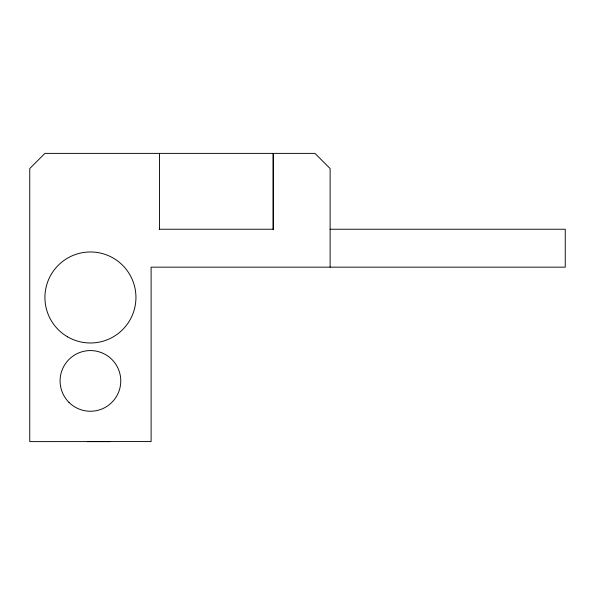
<?xml version="1.0" encoding="UTF-8"?>
<svg xmlns="http://www.w3.org/2000/svg" width="595" height="595" viewBox="0 0 595 595"><rect width="100%" height="100%" fill="white"/><g stroke="black" fill="none" stroke-linecap="round" stroke-linejoin="round"><path stroke-width="0.89" d="M159.162 229.239L273.484 229.239M330.113 229.239L565.25 229.239L565.25 267.162L151.108 267.162L151.108 441.564L29.75 441.616L29.75 168.556L44.922 153.384L314.948 153.384L330.113 168.556L330.113 267.162M87.398 441.616L110.149 441.616M273.291 153.384L273.291 229.239M273.142 153.384L273.142 229.239M159.534 153.384L159.534 229.239M67.674 336.889A45.51 45.51 0 0 0 135.943 297.478A45.51 45.51 0 0 0 67.674 258.066A45.51 45.51 0 0 0 67.674 336.889M68.975 402.369A30.338 30.338 0 0 0 119.736 388.766A30.338 30.338 0 0 0 82.579 351.608A30.338 30.338 0 0 0 68.975 402.369"/></g></svg>
